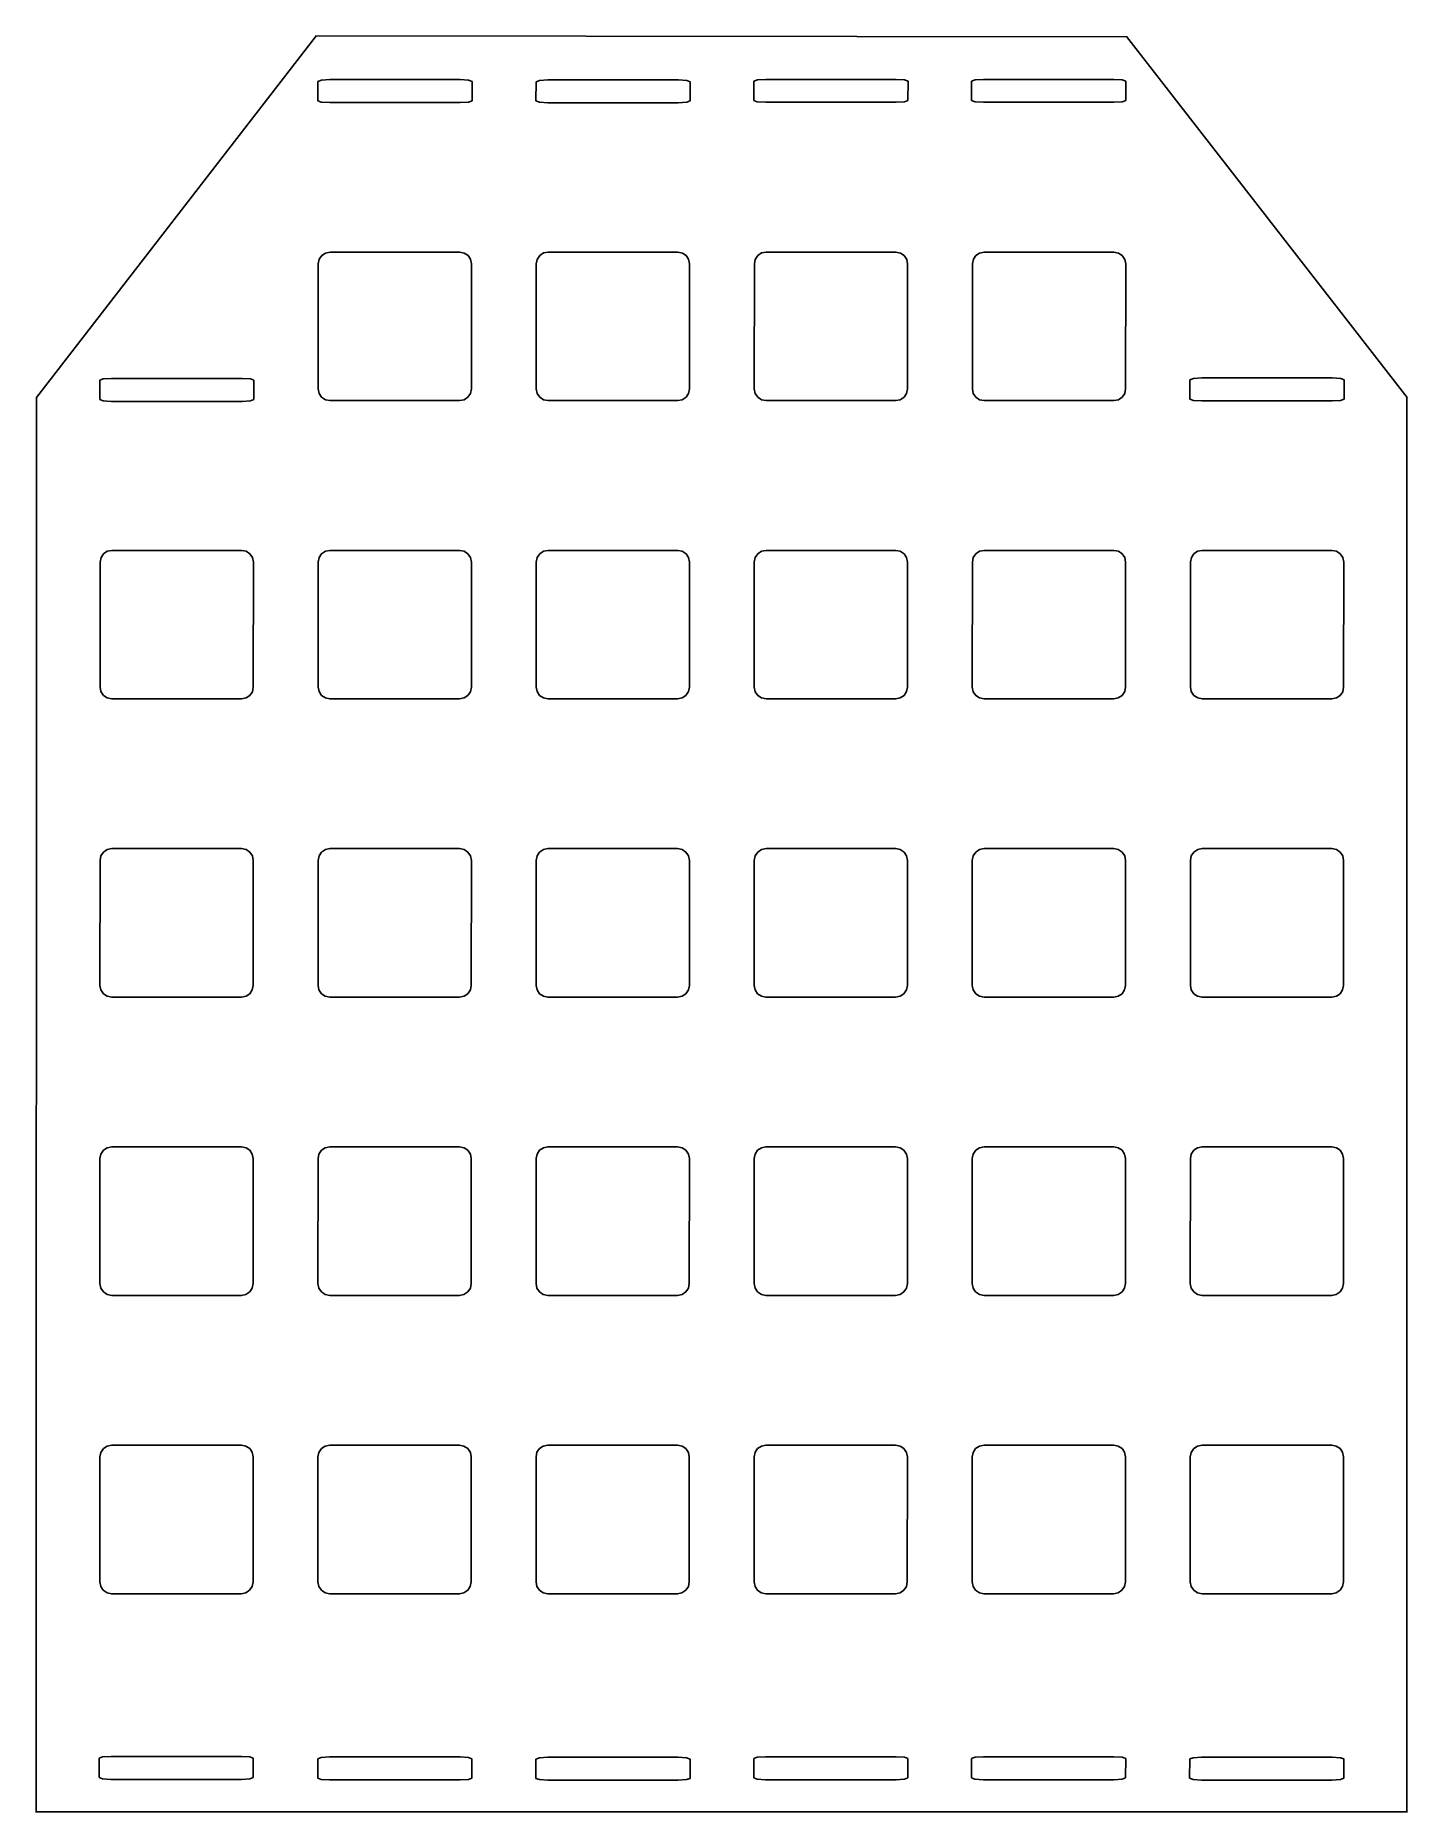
# Model space of a CAD drawing. Extents: x -9 to 224, y 3 to 305.
import ezdxf

# ---------------------------------------------------------------- set-up
doc = ezdxf.new("R2010")
doc.units = 0

msp = doc.modelspace()

# ---------------------------------------------------------------- linework, layer by layer
at = {"layer": 'Layer 1'}
for p, q in [((-8.68752, 243.131), (38.83158, 304.5398)), ((38.7337, 304.495), (176.3747, 304.317174)), ((223.897, 243.113), (176.2747, 304.3579)), ((39.0656, 293.476), (39.075654, 296.7533)), ((39.075654, 296.7533), (39.665036, 296.971919)), ((39.665036, 296.971919), (41.087944, 297.062476)), ((41.087944, 297.062476), (63.2235, 297.063)), ((63.2235, 297.063), (64.64646, 296.972447)), ((64.64646, 296.972447), (65.23587, 296.753824)), ((65.23587, 296.753824), (65.2258, 293.476)), ((76.0758, 293.436), (76.085854, 296.7133)), ((76.085854, 296.7133), (76.675236, 296.931919)), ((76.675236, 296.931919), (78.098144, 297.022476)), ((78.098144, 297.022476), (100.234, 297.023)), ((100.234, 297.023), (101.65696, 296.932447)), ((101.65696, 296.932447), (102.24637, 296.713824)), ((102.24637, 296.713824), (102.236, 293.436)), ((113.038, 293.518), (113.048054, 296.7953)), ((113.048054, 296.7953), (113.637436, 297.013919)), ((113.637436, 297.013919), (115.060344, 297.104476)), ((115.060344, 297.104476), (137.196, 297.104)), ((137.196, 297.104), (138.61896, 297.013447)), ((138.61896, 297.013447), (139.20837, 296.794824)), ((139.20837, 296.794824), (139.198, 293.518)), ((149.982, 293.518), (149.992054, 296.7953)), ((149.992054, 296.7953), (150.581436, 297.013919)), ((150.581436, 297.013919), (152.004344, 297.104476)), ((152.004344, 297.104476), (174.14, 297.104)), ((174.14, 297.104), (175.56296, 297.013447)), ((175.56296, 297.013447), (176.15237, 296.794824)), ((176.15237, 296.794824), (176.142, 293.518)), ((39.06563, 293.476176), (39.0656, 293.476)), ((39.65504, 293.257553), (39.06563, 293.476176)), ((41.078, 293.167), (39.65504, 293.257553)), ((63.21351, 293.166824), (41.078, 293.167)), ((64.636418, 293.257381), (63.21351, 293.166824)), ((65.2258, 293.476), (64.636418, 293.257381)), ((65.2258, 293.476), (65.2258, 293.476)), ((76.07583, 293.436176), (76.0758, 293.436)), ((76.66524, 293.217553), (76.07583, 293.436176)), ((78.0882, 293.127), (76.66524, 293.217553)), ((100.22371, 293.126824), (78.0882, 293.127)), ((101.646618, 293.217381), (100.22371, 293.126824)), ((102.236, 293.436), (101.646618, 293.217381)), ((102.236, 293.436), (102.236, 293.436)), ((113.62704, 293.299553), (113.03763, 293.518176)), ((113.03763, 293.518176), (113.038, 293.518)), ((115.05, 293.209), (113.62704, 293.299553)), ((137.18571, 293.208824), (115.05, 293.209)), ((138.608618, 293.299381), (137.18571, 293.208824)), ((139.198, 293.518), (138.608618, 293.299381)), ((139.198, 293.518), (139.198, 293.518)), ((149.98263, 293.518176), (149.982, 293.518)), ((150.57204, 293.299553), (149.98263, 293.518176)), ((151.995, 293.209), (150.57204, 293.299553)), ((174.12971, 293.208824), (151.995, 293.209)), ((175.552618, 293.299381), (174.12971, 293.208824)), ((176.142, 293.518), (175.552618, 293.299381)), ((176.142, 293.518), (176.142, 293.518)), ((39.1241, 244.599), (39.134154, 265.7992)), ((39.134154, 265.7992), (39.291322, 266.577685)), ((39.291322, 266.577685), (39.719934, 267.213406)), ((39.719934, 267.213406), (40.35565, 267.642024)), ((40.35565, 267.642024), (41.134134, 267.7992)), ((41.134134, 267.7992), (63.1341, 267.799)), ((63.1341, 267.799), (63.912584, 267.641824)), ((63.912584, 267.641824), (64.548301, 267.213206)), ((64.548301, 267.213206), (64.976912, 266.577485)), ((64.976912, 266.577485), (65.13408, 265.799)), ((65.13408, 265.799), (65.1241, 244.599)), ((76.1241, 244.599), (76.134154, 265.7992)), ((76.134154, 265.7992), (76.286396, 266.564569)), ((76.286396, 266.564569), (76.719944, 267.213417)), ((76.719944, 267.213417), (77.368794, 267.646962)), ((77.368794, 267.646962), (78.134164, 267.7992)), ((78.134164, 267.7992), (100.134, 267.799)), ((100.134, 267.799), (100.912484, 267.641824)), ((100.912484, 267.641824), (101.548201, 267.213206)), ((101.548201, 267.213206), (101.976812, 266.577485)), ((101.976812, 266.577485), (102.13398, 265.799)), ((102.13398, 265.799), (102.124, 244.599)), ((113.124, 244.599), (113.134054, 265.7992)), ((113.134054, 265.7992), (113.286296, 266.564569)), ((113.286296, 266.564569), (113.719844, 267.213417)), ((113.719844, 267.213417), (114.368694, 267.646962)), ((114.368694, 267.646962), (115.134064, 267.7992)), ((115.134064, 267.7992), (137.134, 267.799)), ((137.134, 267.799), (137.89937, 267.646762)), ((137.89937, 267.646762), (138.54822, 267.213217)), ((138.54822, 267.213217), (138.981768, 266.564369)), ((138.981768, 266.564369), (139.13401, 265.799)), ((139.13401, 265.799), (139.124, 244.599)), ((150.124, 244.599), (150.134054, 265.7992)), ((150.134054, 265.7992), (150.291222, 266.577685)), ((150.291222, 266.577685), (150.719834, 267.213406)), ((150.719834, 267.213406), (151.35555, 267.642024)), ((151.35555, 267.642024), (152.134034, 267.7992)), ((152.134034, 267.7992), (174.134, 267.799)), ((174.134, 267.799), (174.89937, 267.646762)), ((174.89937, 267.646762), (175.54822, 267.213217)), ((175.54822, 267.213217), (175.981768, 266.564369)), ((175.981768, 266.564369), (176.13401, 265.799)), ((176.13401, 265.799), (176.124, 244.599)), ((2.0609, 242.775), (2.070954, 246.0523)), ((2.070954, 246.0523), (2.660336, 246.270919)), ((2.660336, 246.270919), (4.083244, 246.361476)), ((4.083244, 246.361476), (26.2187, 246.362)), ((26.2187, 246.362), (27.64166, 246.271447)), ((27.64166, 246.271447), (28.23107, 246.052824)), ((28.23107, 246.052824), (28.221, 242.775)), ((39.276332, 243.833631), (39.12409, 244.599)), ((39.12409, 244.599), (39.1241, 244.599)), ((65.1241, 244.599), (64.966932, 243.820515)), ((65.1241, 244.599), (65.1241, 244.599)), ((76.276332, 243.833631), (76.12409, 244.599)), ((76.12409, 244.599), (76.1241, 244.599)), ((102.124, 244.599), (101.966832, 243.820515)), ((102.124, 244.599), (102.124, 244.599)), ((113.276232, 243.833631), (113.12399, 244.599)), ((113.12399, 244.599), (113.124, 244.599)), ((139.124, 244.599), (138.971758, 243.833631)), ((139.124, 244.599), (139.124, 244.599)), ((150.12402, 244.599), (150.124, 244.599)), ((150.281188, 243.820515), (150.12402, 244.599)), ((176.124, 244.599), (175.971758, 243.833631)), ((176.124, 244.599), (176.124, 244.599)), ((187.033, 242.859), (187.043054, 246.1363)), ((187.043054, 246.1363), (187.632436, 246.354919)), ((187.632436, 246.354919), (189.055344, 246.445476)), ((189.055344, 246.445476), (211.191, 246.445)), ((211.191, 246.445), (212.61396, 246.354447)), ((212.61396, 246.354447), (213.20337, 246.135824)), ((213.20337, 246.135824), (213.193, 242.859)), ((-8.71133, 3.07939), (-8.676934, 243.19839)), ((2.65031, 242.556553), (2.0609, 242.775176)), ((2.0609, 242.775176), (2.0609, 242.775)), ((4.07327, 242.466), (2.65031, 242.556553)), ((26.20871, 242.465824), (4.07327, 242.466)), ((27.631618, 242.556381), (26.20871, 242.465824)), ((28.221, 242.775), (27.631618, 242.556381)), ((28.221, 242.775), (28.221, 242.775)), ((39.70988, 243.184783), (39.276332, 243.833631)), ((40.35873, 242.751238), (39.70988, 243.184783)), ((41.1241, 242.599), (40.35873, 242.751238)), ((63.12412, 242.599), (41.1241, 242.599)), ((63.902604, 242.756176), (63.12412, 242.599)), ((64.538321, 243.184794), (63.902604, 242.756176)), ((64.966932, 243.820515), (64.538321, 243.184794)), ((76.70988, 243.184783), (76.276332, 243.833631)), ((77.35873, 242.751238), (76.70988, 243.184783)), ((78.1241, 242.599), (77.35873, 242.751238)), ((100.12402, 242.599), (78.1241, 242.599)), ((100.902504, 242.756176), (100.12402, 242.599)), ((101.538221, 243.184794), (100.902504, 242.756176)), ((101.966832, 243.820515), (101.538221, 243.184794)), ((113.70978, 243.184783), (113.276232, 243.833631)), ((114.35863, 242.751238), (113.70978, 243.184783)), ((115.124, 242.599), (114.35863, 242.751238)), ((137.12399, 242.599), (115.124, 242.599)), ((137.88936, 242.751238), (137.12399, 242.599)), ((138.53821, 243.184783), (137.88936, 242.751238)), ((138.971758, 243.833631), (138.53821, 243.184783)), ((150.709799, 243.184794), (150.281188, 243.820515)), ((151.345516, 242.756176), (150.709799, 243.184794)), ((152.124, 242.599), (151.345516, 242.756176)), ((174.12399, 242.599), (152.124, 242.599)), ((174.88936, 242.751238), (174.12399, 242.599)), ((175.53821, 243.184783), (174.88936, 242.751238)), ((175.971758, 243.833631), (175.53821, 243.184783)), ((187.62204, 242.640553), (187.03263, 242.859176)), ((187.03263, 242.859176), (187.033, 242.859)), ((189.045, 242.55), (187.62204, 242.640553)), ((211.18071, 242.549824), (189.045, 242.55)), ((212.603618, 242.640381), (211.18071, 242.549824)), ((213.193, 242.859), (212.603618, 242.640381)), ((213.193, 242.859), (213.193, 242.859)), ((223.852, 243.171), (223.82025, 3.199)), ((3.34571, 217.042024), (4.124194, 217.1992)), ((4.124194, 217.1992), (26.1242, 217.199)), ((26.1242, 217.199), (26.88957, 217.046762)), ((40.358794, 217.046962), (41.124164, 217.1992)), ((41.124164, 217.1992), (63.1241, 217.199)), ((63.1241, 217.199), (63.902584, 217.041824)), ((77.358794, 217.046962), (78.124164, 217.1992)), ((78.124164, 217.1992), (100.124, 217.199)), ((100.124, 217.199), (100.902484, 217.041824)), ((114.358694, 217.046962), (115.124064, 217.1992)), ((115.124064, 217.1992), (137.124, 217.199)), ((137.124, 217.199), (137.88937, 217.046762)), ((151.34555, 217.042024), (152.124034, 217.1992)), ((152.124034, 217.1992), (174.124, 217.199)), ((174.124, 217.199), (174.88937, 217.046762)), ((188.34555, 217.042024), (189.124034, 217.1992)), ((189.124034, 217.1992), (211.124, 217.199)), ((211.124, 217.199), (211.88937, 217.046762)), ((2.11416, 193.999), (2.124214, 215.1992)), ((2.124214, 215.1992), (2.281382, 215.977685)), ((2.281382, 215.977685), (2.709994, 216.613406)), ((2.709994, 216.613406), (3.34571, 217.042024)), ((26.88957, 217.046762), (27.53842, 216.613217)), ((27.53842, 216.613217), (27.971968, 215.964369)), ((27.971968, 215.964369), (28.12421, 215.199)), ((28.12421, 215.199), (28.1141, 193.999)), ((39.1141, 193.999), (39.124154, 215.1992)), ((39.124154, 215.1992), (39.276396, 215.964569)), ((39.276396, 215.964569), (39.709944, 216.613417)), ((39.709944, 216.613417), (40.358794, 217.046962)), ((63.902584, 217.041824), (64.538301, 216.613206)), ((64.538301, 216.613206), (64.966912, 215.977485)), ((64.966912, 215.977485), (65.12408, 215.199)), ((65.12408, 215.199), (65.1141, 193.999)), ((76.1141, 193.999), (76.124154, 215.1992)), ((76.124154, 215.1992), (76.276396, 215.964569)), ((76.276396, 215.964569), (76.709944, 216.613417)), ((76.709944, 216.613417), (77.358794, 217.046962)), ((100.902484, 217.041824), (101.538201, 216.613206)), ((101.538201, 216.613206), (101.966812, 215.977485)), ((101.966812, 215.977485), (102.12398, 215.199)), ((102.12398, 215.199), (102.114, 193.999)), ((113.114, 193.999), (113.124054, 215.1992)), ((113.124054, 215.1992), (113.276296, 215.964569)), ((113.276296, 215.964569), (113.709844, 216.613417)), ((113.709844, 216.613417), (114.358694, 217.046962)), ((137.88937, 217.046762), (138.53822, 216.613217)), ((138.53822, 216.613217), (138.971768, 215.964369)), ((138.971768, 215.964369), (139.12401, 215.199)), ((139.12401, 215.199), (139.114, 193.999)), ((150.114, 193.999), (150.124054, 215.1992)), ((150.124054, 215.1992), (150.281222, 215.977685)), ((150.281222, 215.977685), (150.709834, 216.613406)), ((150.709834, 216.613406), (151.34555, 217.042024)), ((174.88937, 217.046762), (175.53822, 216.613217)), ((175.53822, 216.613217), (175.971768, 215.964369)), ((175.971768, 215.964369), (176.12401, 215.199)), ((176.12401, 215.199), (176.114, 193.999)), ((187.114, 193.999), (187.124054, 215.1992)), ((187.124054, 215.1992), (187.281222, 215.977685)), ((187.281222, 215.977685), (187.709834, 216.613406)), ((187.709834, 216.613406), (188.34555, 217.042024)), ((211.88937, 217.046762), (212.53822, 216.613217)), ((212.53822, 216.613217), (212.971768, 215.964369)), ((212.971768, 215.964369), (213.12401, 215.199)), ((213.12401, 215.199), (213.114, 193.999)), ((2.266402, 193.233631), (2.11416, 193.999)), ((2.11416, 193.999), (2.11416, 193.999)), ((2.69995, 192.584783), (2.266402, 193.233631)), ((27.956932, 193.220515), (27.528321, 192.584794)), ((28.1141, 193.999), (27.956932, 193.220515)), ((28.1141, 193.999), (28.1141, 193.999)), ((39.266332, 193.233631), (39.11409, 193.999)), ((39.11409, 193.999), (39.1141, 193.999)), ((39.69988, 192.584783), (39.266332, 193.233631)), ((64.956932, 193.220515), (64.528321, 192.584794)), ((65.1141, 193.999), (64.956932, 193.220515)), ((65.1141, 193.999), (65.1141, 193.999)), ((76.266332, 193.233631), (76.11409, 193.999)), ((76.11409, 193.999), (76.1141, 193.999)), ((76.69988, 192.584783), (76.266332, 193.233631)), ((101.961758, 193.233631), (101.52821, 192.584783)), ((102.114, 193.999), (101.961758, 193.233631)), ((102.114, 193.999), (102.114, 193.999)), ((113.11402, 193.999), (113.114, 193.999)), ((113.271188, 193.220515), (113.11402, 193.999)), ((113.699799, 192.584794), (113.271188, 193.220515)), ((138.961758, 193.233631), (138.52821, 192.584783)), ((139.114, 193.999), (138.961758, 193.233631)), ((139.114, 193.999), (139.114, 193.999)), ((150.11402, 193.999), (150.114, 193.999)), ((150.271188, 193.220515), (150.11402, 193.999)), ((150.699799, 192.584794), (150.271188, 193.220515)), ((175.961758, 193.233631), (175.52821, 192.584783)), ((176.114, 193.999), (175.961758, 193.233631)), ((176.114, 193.999), (176.114, 193.999)), ((187.266232, 193.233631), (187.11399, 193.999)), ((187.11399, 193.999), (187.114, 193.999)), ((187.69978, 192.584783), (187.266232, 193.233631)), ((212.956832, 193.220515), (212.528221, 192.584794)), ((213.114, 193.999), (212.956832, 193.220515)), ((213.114, 193.999), (213.114, 193.999)), ((3.3488, 192.151238), (2.69995, 192.584783)), ((4.11417, 191.999), (3.3488, 192.151238)), ((26.11412, 191.999), (4.11417, 191.999)), ((26.892604, 192.156176), (26.11412, 191.999)), ((27.528321, 192.584794), (26.892604, 192.156176)), ((40.34873, 192.151238), (39.69988, 192.584783)), ((41.1141, 191.999), (40.34873, 192.151238)), ((63.11412, 191.999), (41.1141, 191.999)), ((63.892604, 192.156176), (63.11412, 191.999)), ((64.528321, 192.584794), (63.892604, 192.156176)), ((77.34873, 192.151238), (76.69988, 192.584783)), ((78.1141, 191.999), (77.34873, 192.151238)), ((100.11399, 191.999), (78.1141, 191.999)), ((100.87936, 192.151238), (100.11399, 191.999)), ((101.52821, 192.584783), (100.87936, 192.151238)), ((114.335516, 192.156176), (113.699799, 192.584794)), ((115.114, 191.999), (114.335516, 192.156176)), ((137.11399, 191.999), (115.114, 191.999)), ((137.87936, 192.151238), (137.11399, 191.999)), ((138.52821, 192.584783), (137.87936, 192.151238)), ((151.335516, 192.156176), (150.699799, 192.584794)), ((152.114, 191.999), (151.335516, 192.156176)), ((174.11399, 191.999), (152.114, 191.999)), ((174.87936, 192.151238), (174.11399, 191.999)), ((175.52821, 192.584783), (174.87936, 192.151238)), ((188.34863, 192.151238), (187.69978, 192.584783)), ((189.114, 191.999), (188.34863, 192.151238)), ((211.11402, 191.999), (189.114, 191.999)), ((211.892504, 192.156176), (211.11402, 191.999)), ((212.528221, 192.584794), (211.892504, 192.156176)), ((2.266456, 165.364569), (2.700004, 166.013417)), ((2.700004, 166.013417), (3.348854, 166.446962)), ((3.348854, 166.446962), (4.114224, 166.5992)), ((4.114224, 166.5992), (26.1142, 166.599)), ((26.1142, 166.599), (26.892684, 166.441824)), ((26.892684, 166.441824), (27.528401, 166.013206)), ((27.528401, 166.013206), (27.957012, 165.377485)), ((39.266396, 165.364569), (39.699944, 166.013417)), ((39.699944, 166.013417), (40.348794, 166.446962)), ((40.348794, 166.446962), (41.114164, 166.5992)), ((41.114164, 166.5992), (63.1141, 166.599)), ((63.1141, 166.599), (63.892584, 166.441824)), ((63.892584, 166.441824), (64.528301, 166.013206)), ((64.528301, 166.013206), (64.956912, 165.377485)), ((76.266396, 165.364569), (76.699944, 166.013417)), ((76.699944, 166.013417), (77.348794, 166.446962)), ((77.348794, 166.446962), (78.114164, 166.5992)), ((78.114164, 166.5992), (100.114, 166.599)), ((100.114, 166.599), (100.87937, 166.446762)), ((100.87937, 166.446762), (101.52822, 166.013217)), ((101.52822, 166.013217), (101.961768, 165.364369)), ((113.271222, 165.377685), (113.699834, 166.013406)), ((113.699834, 166.013406), (114.33555, 166.442024)), ((114.33555, 166.442024), (115.114034, 166.5992)), ((115.114034, 166.5992), (137.114, 166.599)), ((137.114, 166.599), (137.87937, 166.446762)), ((137.87937, 166.446762), (138.52822, 166.013217)), ((138.52822, 166.013217), (138.961768, 165.364369)), ((150.271222, 165.377685), (150.699834, 166.013406)), ((150.699834, 166.013406), (151.33555, 166.442024)), ((151.33555, 166.442024), (152.114034, 166.5992)), ((152.114034, 166.5992), (174.114, 166.599)), ((174.114, 166.599), (174.87937, 166.446762)), ((174.87937, 166.446762), (175.52822, 166.013217)), ((175.52822, 166.013217), (175.961768, 165.364369)), ((187.266296, 165.364569), (187.699844, 166.013417)), ((187.699844, 166.013417), (188.348694, 166.446962)), ((188.348694, 166.446962), (189.114064, 166.5992)), ((189.114064, 166.5992), (211.114, 166.599)), ((211.114, 166.599), (211.892484, 166.441824)), ((211.892484, 166.441824), (212.528201, 166.013206)), ((212.528201, 166.013206), (212.956812, 165.377485)), ((2.10416, 143.399), (2.114214, 164.5992)), ((2.114214, 164.5992), (2.266456, 165.364569)), ((27.957012, 165.377485), (28.11418, 164.599)), ((28.11418, 164.599), (28.1041, 143.399)), ((39.1041, 143.399), (39.114154, 164.5992)), ((39.114154, 164.5992), (39.266396, 165.364569)), ((64.956912, 165.377485), (65.11408, 164.599)), ((65.11408, 164.599), (65.1041, 143.399)), ((76.1041, 143.399), (76.114154, 164.5992)), ((76.114154, 164.5992), (76.266396, 165.364569)), ((101.961768, 165.364369), (102.11401, 164.599)), ((102.11401, 164.599), (102.104, 143.399)), ((113.104, 143.399), (113.114054, 164.5992)), ((113.114054, 164.5992), (113.271222, 165.377685)), ((138.961768, 165.364369), (139.11401, 164.599)), ((139.11401, 164.599), (139.104, 143.399)), ((150.104, 143.399), (150.114054, 164.5992)), ((150.114054, 164.5992), (150.271222, 165.377685)), ((175.961768, 165.364369), (176.11401, 164.599)), ((176.11401, 164.599), (176.104, 143.399)), ((187.104, 143.399), (187.114054, 164.5992)), ((187.114054, 164.5992), (187.266296, 165.364569)), ((212.956812, 165.377485), (213.11398, 164.599)), ((213.11398, 164.599), (213.104, 143.399)), ((2.256402, 142.633631), (2.10416, 143.399)), ((2.10416, 143.399), (2.10416, 143.399)), ((2.68995, 141.984783), (2.256402, 142.633631)), ((3.3388, 141.551238), (2.68995, 141.984783)), ((27.518321, 141.984794), (26.882604, 141.556176)), ((27.946932, 142.620515), (27.518321, 141.984794)), ((28.1041, 143.399), (27.946932, 142.620515)), ((28.1041, 143.399), (28.1041, 143.399)), ((39.256332, 142.633631), (39.10409, 143.399)), ((39.10409, 143.399), (39.1041, 143.399)), ((39.68988, 141.984783), (39.256332, 142.633631)), ((40.33873, 141.551238), (39.68988, 141.984783)), ((64.518321, 141.984794), (63.882604, 141.556176)), ((64.946932, 142.620515), (64.518321, 141.984794)), ((65.1041, 143.399), (64.946932, 142.620515)), ((65.1041, 143.399), (65.1041, 143.399)), ((76.256332, 142.633631), (76.10409, 143.399)), ((76.10409, 143.399), (76.1041, 143.399)), ((76.68988, 141.984783), (76.256332, 142.633631)), ((77.33873, 141.551238), (76.68988, 141.984783)), ((101.51821, 141.984783), (100.86936, 141.551238)), ((101.951758, 142.633631), (101.51821, 141.984783)), ((102.104, 143.399), (101.951758, 142.633631)), ((102.104, 143.399), (102.104, 143.399)), ((113.10402, 143.399), (113.104, 143.399)), ((113.261188, 142.620515), (113.10402, 143.399)), ((113.689799, 141.984794), (113.261188, 142.620515)), ((114.325516, 141.556176), (113.689799, 141.984794)), ((138.51821, 141.984783), (137.86936, 141.551238)), ((138.951758, 142.633631), (138.51821, 141.984783)), ((139.104, 143.399), (138.951758, 142.633631)), ((139.104, 143.399), (139.104, 143.399)), ((150.10402, 143.399), (150.104, 143.399)), ((150.261188, 142.620515), (150.10402, 143.399)), ((150.689799, 141.984794), (150.261188, 142.620515)), ((151.325516, 141.556176), (150.689799, 141.984794)), ((175.51821, 141.984783), (174.86936, 141.551238)), ((175.951758, 142.633631), (175.51821, 141.984783)), ((176.104, 143.399), (175.951758, 142.633631)), ((176.104, 143.399), (176.104, 143.399)), ((187.256232, 142.633631), (187.10399, 143.399)), ((187.10399, 143.399), (187.104, 143.399)), ((187.68978, 141.984783), (187.256232, 142.633631)), ((188.33863, 141.551238), (187.68978, 141.984783)), ((212.518221, 141.984794), (211.882504, 141.556176)), ((212.946832, 142.620515), (212.518221, 141.984794)), ((213.104, 143.399), (212.946832, 142.620515)), ((213.104, 143.399), (213.104, 143.399)), ((4.10417, 141.399), (3.3388, 141.551238)), ((26.10412, 141.399), (4.10417, 141.399)), ((26.882604, 141.556176), (26.10412, 141.399)), ((41.1041, 141.399), (40.33873, 141.551238)), ((63.10412, 141.399), (41.1041, 141.399)), ((63.882604, 141.556176), (63.10412, 141.399)), ((78.1041, 141.399), (77.33873, 141.551238)), ((100.10399, 141.399), (78.1041, 141.399)), ((100.86936, 141.551238), (100.10399, 141.399)), ((115.104, 141.399), (114.325516, 141.556176)), ((137.10399, 141.399), (115.104, 141.399)), ((137.86936, 141.551238), (137.10399, 141.399)), ((152.104, 141.399), (151.325516, 141.556176)), ((174.10399, 141.399), (152.104, 141.399)), ((174.86936, 141.551238), (174.10399, 141.399)), ((189.104, 141.399), (188.33863, 141.551238)), ((211.10402, 141.399), (189.104, 141.399)), ((211.882504, 141.556176), (211.10402, 141.399)), ((2.104214, 113.9987), (2.256456, 114.764069)), ((2.256456, 114.764069), (2.690004, 115.412917)), ((2.690004, 115.412917), (3.338854, 115.846462)), ((3.338854, 115.846462), (4.104224, 115.9987)), ((4.104224, 115.9987), (26.1042, 115.999)), ((26.1042, 115.999), (26.882684, 115.841824)), ((26.882684, 115.841824), (27.518401, 115.413206)), ((27.518401, 115.413206), (27.947012, 114.777485)), ((27.947012, 114.777485), (28.10418, 113.999)), ((39.104154, 113.9987), (39.256396, 114.764069)), ((39.256396, 114.764069), (39.689944, 115.412917)), ((39.689944, 115.412917), (40.338794, 115.846462)), ((40.338794, 115.846462), (41.104164, 115.9987)), ((41.104164, 115.9987), (63.1041, 115.999)), ((63.1041, 115.999), (63.882584, 115.841824)), ((63.882584, 115.841824), (64.518301, 115.413206)), ((64.518301, 115.413206), (64.946912, 114.777485)), ((64.946912, 114.777485), (65.10408, 113.999)), ((76.104154, 113.9987), (76.256396, 114.764069)), ((76.256396, 114.764069), (76.689944, 115.412917)), ((76.689944, 115.412917), (77.338794, 115.846462)), ((77.338794, 115.846462), (78.104164, 115.9987)), ((78.104164, 115.9987), (100.104, 115.999)), ((100.104, 115.999), (100.86937, 115.846762)), ((100.86937, 115.846762), (101.51822, 115.413217)), ((101.51822, 115.413217), (101.951768, 114.764369)), ((101.951768, 114.764369), (102.10401, 113.999)), ((113.104054, 113.9987), (113.261222, 114.777185)), ((113.261222, 114.777185), (113.689834, 115.412906)), ((113.689834, 115.412906), (114.32555, 115.841524)), ((114.32555, 115.841524), (115.104034, 115.9987)), ((115.104034, 115.9987), (137.104, 115.999)), ((137.104, 115.999), (137.86937, 115.846762)), ((137.86937, 115.846762), (138.51822, 115.413217)), ((138.51822, 115.413217), (138.951768, 114.764369)), ((138.951768, 114.764369), (139.10401, 113.999)), ((150.104054, 113.9987), (150.261222, 114.777185)), ((150.261222, 114.777185), (150.689834, 115.412906)), ((150.689834, 115.412906), (151.32555, 115.841524)), ((151.32555, 115.841524), (152.104034, 115.9987)), ((152.104034, 115.9987), (174.104, 115.999)), ((174.104, 115.999), (174.86937, 115.846762)), ((174.86937, 115.846762), (175.51822, 115.413217)), ((175.51822, 115.413217), (175.951768, 114.764369)), ((175.951768, 114.764369), (176.10401, 113.999)), ((187.104054, 113.9987), (187.256296, 114.764069)), ((187.256296, 114.764069), (187.689844, 115.412917)), ((187.689844, 115.412917), (188.338694, 115.846462)), ((188.338694, 115.846462), (189.104064, 115.9987)), ((189.104064, 115.9987), (211.104, 115.999)), ((211.104, 115.999), (211.882484, 115.841824)), ((211.882484, 115.841824), (212.518201, 115.413206)), ((212.518201, 115.413206), (212.946812, 114.777485)), ((212.946812, 114.777485), (213.10398, 113.999)), ((2.09416, 92.7985), (2.104214, 113.9987)), ((28.10418, 113.999), (28.0941, 92.7985)), ((39.0941, 92.7985), (39.104154, 113.9987)), ((65.10408, 113.999), (65.0941, 92.7985)), ((76.0941, 92.7985), (76.104154, 113.9987)), ((102.10401, 113.999), (102.094, 92.7985)), ((113.094, 92.7985), (113.104054, 113.9987)), ((139.10401, 113.999), (139.094, 92.7985)), ((150.094, 92.7985), (150.104054, 113.9987)), ((176.10401, 113.999), (176.094, 92.7985)), ((187.094, 92.7985), (187.104054, 113.9987)), ((213.10398, 113.999), (213.094, 92.7985)), ((2.246402, 92.033131), (2.09416, 92.7985)), ((2.09416, 92.7985), (2.09416, 92.7985)), ((2.67995, 91.384283), (2.246402, 92.033131)), ((3.3288, 90.950738), (2.67995, 91.384283)), ((4.09417, 90.7985), (3.3288, 90.950738)), ((26.09412, 90.7985), (4.09417, 90.7985)), ((26.872604, 90.955676), (26.09412, 90.7985)), ((27.508321, 91.384294), (26.872604, 90.955676)), ((27.936932, 92.020015), (27.508321, 91.384294)), ((28.0941, 92.7985), (27.936932, 92.020015)), ((28.0941, 92.7985), (28.0941, 92.7985)), ((39.246332, 92.033131), (39.09409, 92.7985)), ((39.09409, 92.7985), (39.0941, 92.7985)), ((39.67988, 91.384283), (39.246332, 92.033131)), ((40.32873, 90.950738), (39.67988, 91.384283)), ((41.0941, 90.7985), (40.32873, 90.950738)), ((63.09409, 90.7985), (41.0941, 90.7985)), ((63.85946, 90.950738), (63.09409, 90.7985)), ((64.50831, 91.384283), (63.85946, 90.950738)), ((64.941858, 92.033131), (64.50831, 91.384283)), ((65.0941, 92.7985), (64.941858, 92.033131)), ((65.0941, 92.7985), (65.0941, 92.7985)), ((76.09412, 92.7985), (76.0941, 92.7985)), ((76.251288, 92.020015), (76.09412, 92.7985)), ((76.679899, 91.384294), (76.251288, 92.020015)), ((77.315616, 90.955676), (76.679899, 91.384294)), ((78.0941, 90.7985), (77.315616, 90.955676)), ((100.09399, 90.7985), (78.0941, 90.7985)), ((100.85936, 90.950738), (100.09399, 90.7985)), ((101.50821, 91.384283), (100.85936, 90.950738)), ((101.941758, 92.033131), (101.50821, 91.384283)), ((102.094, 92.7985), (101.941758, 92.033131)), ((102.094, 92.7985), (102.094, 92.7985)), ((113.09402, 92.7985), (113.094, 92.7985)), ((113.251188, 92.020015), (113.09402, 92.7985)), ((113.679799, 91.384294), (113.251188, 92.020015)), ((114.315516, 90.955676), (113.679799, 91.384294)), ((115.094, 90.7985), (114.315516, 90.955676)), ((137.09399, 90.7985), (115.094, 90.7985)), ((137.85936, 90.950738), (137.09399, 90.7985)), ((138.50821, 91.384283), (137.85936, 90.950738)), ((138.941758, 92.033131), (138.50821, 91.384283)), ((139.094, 92.7985), (138.941758, 92.033131)), ((139.094, 92.7985), (139.094, 92.7985)), ((150.246232, 92.033131), (150.09399, 92.7985)), ((150.09399, 92.7985), (150.094, 92.7985)), ((150.67978, 91.384283), (150.246232, 92.033131)), ((151.32863, 90.950738), (150.67978, 91.384283)), ((152.094, 90.7985), (151.32863, 90.950738)), ((174.09402, 90.7985), (152.094, 90.7985)), ((174.872504, 90.955676), (174.09402, 90.7985)), ((175.508221, 91.384294), (174.872504, 90.955676)), ((175.936832, 92.020015), (175.508221, 91.384294)), ((176.094, 92.7985), (175.936832, 92.020015)), ((176.094, 92.7985), (176.094, 92.7985)), ((187.246232, 92.033131), (187.09399, 92.7985)), ((187.09399, 92.7985), (187.094, 92.7985)), ((187.67978, 91.384283), (187.246232, 92.033131)), ((188.32863, 90.950738), (187.67978, 91.384283)), ((189.094, 90.7985), (188.32863, 90.950738)), ((211.09402, 90.7985), (189.094, 90.7985)), ((211.872504, 90.955676), (211.09402, 90.7985)), ((212.508221, 91.384294), (211.872504, 90.955676)), ((212.936832, 92.020015), (212.508221, 91.384294)), ((213.094, 92.7985), (212.936832, 92.020015)), ((213.094, 92.7985), (213.094, 92.7985)), ((2.08416, 42.1983), (2.094214, 63.3985)), ((2.094214, 63.3985), (2.246456, 64.163869)), ((2.246456, 64.163869), (2.680004, 64.812717)), ((2.680004, 64.812717), (3.328854, 65.246262)), ((3.328854, 65.246262), (4.094224, 65.3985)), ((4.094224, 65.3985), (26.0942, 65.3985)), ((26.0942, 65.3985), (26.872684, 65.241324)), ((26.872684, 65.241324), (27.508401, 64.812706)), ((27.508401, 64.812706), (27.937012, 64.176985)), ((27.937012, 64.176985), (28.09418, 63.3985)), ((28.09418, 63.3985), (28.0841, 42.1983)), ((39.0841, 42.1983), (39.094154, 63.3985)), ((39.094154, 63.3985), (39.246396, 64.163869)), ((39.246396, 64.163869), (39.679944, 64.812717)), ((39.679944, 64.812717), (40.328794, 65.246262)), ((40.328794, 65.246262), (41.094164, 65.3985)), ((41.094164, 65.3985), (63.0942, 65.3985)), ((63.0942, 65.3985), (63.85957, 65.246262)), ((63.85957, 65.246262), (64.50842, 64.812717)), ((64.50842, 64.812717), (64.941968, 64.163869)), ((64.941968, 64.163869), (65.09421, 63.3985)), ((65.09421, 63.3985), (65.0841, 42.1983)), ((76.0841, 42.1983), (76.094154, 63.3985)), ((76.094154, 63.3985), (76.251322, 64.176985)), ((76.251322, 64.176985), (76.679934, 64.812706)), ((76.679934, 64.812706), (77.31565, 65.241324)), ((77.31565, 65.241324), (78.094134, 65.3985)), ((78.094134, 65.3985), (100.094, 65.3985)), ((100.094, 65.3985), (100.85937, 65.246262)), ((100.85937, 65.246262), (101.50822, 64.812717)), ((101.50822, 64.812717), (101.941768, 64.163869)), ((101.941768, 64.163869), (102.09401, 63.3985)), ((102.09401, 63.3985), (102.084, 42.1983)), ((113.084, 42.1983), (113.094054, 63.3985)), ((113.094054, 63.3985), (113.251222, 64.176985)), ((113.251222, 64.176985), (113.679834, 64.812706)), ((113.679834, 64.812706), (114.31555, 65.241324)), ((114.31555, 65.241324), (115.094034, 65.3985)), ((115.094034, 65.3985), (137.094, 65.3985)), ((137.094, 65.3985), (137.85937, 65.246262)), ((137.85937, 65.246262), (138.50822, 64.812717)), ((138.50822, 64.812717), (138.941768, 64.163869)), ((138.941768, 64.163869), (139.09401, 63.3985)), ((139.09401, 63.3985), (139.084, 42.1983)), ((150.084, 42.1983), (150.094054, 63.3985)), ((150.094054, 63.3985), (150.246296, 64.163869)), ((150.246296, 64.163869), (150.679844, 64.812717)), ((150.679844, 64.812717), (151.328694, 65.246262)), ((151.328694, 65.246262), (152.094064, 65.3985)), ((152.094064, 65.3985), (174.094, 65.3985)), ((174.094, 65.3985), (174.872484, 65.241324)), ((174.872484, 65.241324), (175.508201, 64.812706)), ((175.508201, 64.812706), (175.936812, 64.176985)), ((175.936812, 64.176985), (176.09398, 63.3985)), ((176.09398, 63.3985), (176.084, 42.1983)), ((187.084, 42.1983), (187.094054, 63.3985)), ((187.094054, 63.3985), (187.246296, 64.163869)), ((187.246296, 64.163869), (187.679844, 64.812717)), ((187.679844, 64.812717), (188.328694, 65.246262)), ((188.328694, 65.246262), (189.094064, 65.3985)), ((189.094064, 65.3985), (211.094, 65.3985)), ((211.094, 65.3985), (211.872484, 65.241324)), ((211.872484, 65.241324), (212.508201, 64.812706)), ((212.508201, 64.812706), (212.936812, 64.176985)), ((212.936812, 64.176985), (213.09398, 63.3985)), ((213.09398, 63.3985), (213.084, 42.1983)), ((2.236402, 41.432931), (2.08416, 42.1983)), ((2.08416, 42.1983), (2.08416, 42.1983)), ((2.66995, 40.784083), (2.236402, 41.432931)), ((3.3188, 40.350538), (2.66995, 40.784083)), ((4.08417, 40.1983), (3.3188, 40.350538)), ((26.08412, 40.1983), (4.08417, 40.1983)), ((26.862604, 40.355476), (26.08412, 40.1983)), ((27.498321, 40.784094), (26.862604, 40.355476)), ((27.926932, 41.419815), (27.498321, 40.784094)), ((28.0841, 42.1983), (27.926932, 41.419815)), ((28.0841, 42.1983), (28.0841, 42.1983)), ((39.08412, 42.1983), (39.0841, 42.1983)), ((39.241288, 41.419815), (39.08412, 42.1983)), ((39.669899, 40.784094), (39.241288, 41.419815)), ((40.305616, 40.355476), (39.669899, 40.784094)), ((41.0841, 40.1983), (40.305616, 40.355476)), ((63.08409, 40.1983), (41.0841, 40.1983)), ((63.84946, 40.350538), (63.08409, 40.1983)), ((64.49831, 40.784083), (63.84946, 40.350538)), ((64.931858, 41.432931), (64.49831, 40.784083)), ((65.0841, 42.1983), (64.931858, 41.432931)), ((65.0841, 42.1983), (65.0841, 42.1983)), ((76.08412, 42.1983), (76.0841, 42.1983)), ((76.241288, 41.419815), (76.08412, 42.1983)), ((76.669899, 40.784094), (76.241288, 41.419815)), ((77.305616, 40.355476), (76.669899, 40.784094)), ((78.0841, 40.1983), (77.305616, 40.355476)), ((100.08399, 40.1983), (78.0841, 40.1983)), ((100.84936, 40.350538), (100.08399, 40.1983)), ((101.49821, 40.784083), (100.84936, 40.350538)), ((101.931758, 41.432931), (101.49821, 40.784083)), ((102.084, 42.1983), (101.931758, 41.432931)), ((102.084, 42.1983), (102.084, 42.1983)), ((113.08402, 42.1983), (113.084, 42.1983)), ((113.241188, 41.419815), (113.08402, 42.1983)), ((113.669799, 40.784094), (113.241188, 41.419815)), ((114.305516, 40.355476), (113.669799, 40.784094)), ((115.084, 40.1983), (114.305516, 40.355476)), ((137.08402, 40.1983), (115.084, 40.1983)), ((137.862504, 40.355476), (137.08402, 40.1983)), ((138.498221, 40.784094), (137.862504, 40.355476)), ((138.926832, 41.419815), (138.498221, 40.784094)), ((139.084, 42.1983), (138.926832, 41.419815)), ((139.084, 42.1983), (139.084, 42.1983)), ((150.236232, 41.432931), (150.08399, 42.1983)), ((150.08399, 42.1983), (150.084, 42.1983)), ((150.66978, 40.784083), (150.236232, 41.432931)), ((151.31863, 40.350538), (150.66978, 40.784083)), ((152.084, 40.1983), (151.31863, 40.350538)), ((174.08402, 40.1983), (152.084, 40.1983)), ((174.862504, 40.355476), (174.08402, 40.1983)), ((175.498221, 40.784094), (174.862504, 40.355476)), ((175.926832, 41.419815), (175.498221, 40.784094)), ((176.084, 42.1983), (175.926832, 41.419815)), ((176.084, 42.1983), (176.084, 42.1983)), ((187.236232, 41.432931), (187.08399, 42.1983)), ((187.08399, 42.1983), (187.084, 42.1983)), ((187.66978, 40.784083), (187.236232, 41.432931)), ((188.31863, 40.350538), (187.66978, 40.784083)), ((189.084, 40.1983), (188.31863, 40.350538)), ((211.08402, 40.1983), (189.084, 40.1983)), ((211.862504, 40.355476), (211.08402, 40.1983)), ((212.498221, 40.784094), (211.862504, 40.355476)), ((212.926832, 41.419815), (212.498221, 40.784094)), ((213.084, 42.1983), (212.926832, 41.419815)), ((213.084, 42.1983), (213.084, 42.1983)), ((1.95192, 9.00716), (1.961974, 12.28446)), ((1.961974, 12.28446), (2.551356, 12.503079)), ((2.551356, 12.503079), (3.974264, 12.593636)), ((3.974264, 12.593636), (26.1098, 12.5936)), ((26.1098, 12.5936), (27.53276, 12.503047)), ((27.53276, 12.503047), (28.12217, 12.284424)), ((28.12217, 12.284424), (28.1121, 9.00716)), ((39.0522, 8.9075), (39.062254, 12.1848)), ((39.062254, 12.1848), (39.651636, 12.403419)), ((39.651636, 12.403419), (41.074544, 12.493976)), ((41.074544, 12.493976), (63.21, 12.494)), ((63.21, 12.494), (64.63296, 12.403447)), ((64.63296, 12.403447), (65.22237, 12.184824)), ((65.22237, 12.184824), (65.2123, 8.9075)), ((76.0624, 8.8677), (76.072454, 12.145)), ((76.072454, 12.145), (76.661836, 12.363619)), ((76.661836, 12.363619), (78.084744, 12.454176)), ((78.084744, 12.454176), (100.22, 12.4542)), ((100.22, 12.4542), (101.64296, 12.363647)), ((101.64296, 12.363647), (102.23237, 12.145024)), ((102.23237, 12.145024), (102.223, 8.8677)), ((113.025, 8.94904), (113.035054, 12.22634)), ((113.035054, 12.22634), (113.624436, 12.444959)), ((113.624436, 12.444959), (115.047344, 12.535516)), ((115.047344, 12.535516), (137.182, 12.5355)), ((137.182, 12.5355), (138.60496, 12.444947)), ((138.60496, 12.444947), (139.19437, 12.226324)), ((139.19437, 12.226324), (139.185, 8.94904)), ((149.969, 8.94904), (149.979054, 12.22634)), ((149.979054, 12.22634), (150.568436, 12.444959)), ((150.568436, 12.444959), (151.991344, 12.535516)), ((151.991344, 12.535516), (174.127, 12.5355)), ((174.127, 12.5355), (175.54996, 12.444947)), ((175.54996, 12.444947), (176.13937, 12.226324)), ((176.13937, 12.226324), (176.129, 8.94904)), ((186.982, 8.87461), (186.992054, 12.15191)), ((186.992054, 12.15191), (187.581436, 12.370529)), ((187.581436, 12.370529), (189.004344, 12.461086)), ((189.004344, 12.461086), (211.14, 12.4611)), ((211.14, 12.4611), (212.56296, 12.370547)), ((212.56296, 12.370547), (213.15237, 12.151924)), ((213.15237, 12.151924), (213.142, 8.87461)), ((1.95192, 9.007156), (1.95192, 9.00716)), ((2.54133, 8.788533), (1.95192, 9.007156)), ((3.96429, 8.69798), (2.54133, 8.788533)), ((26.09981, 8.697984), (3.96429, 8.69798)), ((27.522718, 8.788541), (26.09981, 8.697984)), ((28.1121, 9.00716), (27.522718, 8.788541)), ((28.1121, 9.00716), (28.1121, 9.00716)), ((39.05213, 8.907496), (39.0522, 8.9075)), ((39.64154, 8.688873), (39.05213, 8.907496)), ((41.0645, 8.59832), (39.64154, 8.688873)), ((63.20001, 8.598324), (41.0645, 8.59832)), ((64.622918, 8.688881), (63.20001, 8.598324)), ((65.2123, 8.9075), (64.622918, 8.688881)), ((65.2123, 8.9075), (65.2123, 8.9075)), ((76.06233, 8.867696), (76.0624, 8.8677)), ((76.65174, 8.649073), (76.06233, 8.867696)), ((78.0747, 8.55852), (76.65174, 8.649073)), ((100.21071, 8.558524), (78.0747, 8.55852)), ((101.633618, 8.649081), (100.21071, 8.558524)), ((102.223, 8.8677), (101.633618, 8.649081)), ((102.223, 8.8677), (102.223, 8.8677)), ((113.02463, 8.949036), (113.025, 8.94904)), ((113.61404, 8.730413), (113.02463, 8.949036)), ((115.037, 8.63986), (113.61404, 8.730413)), ((137.17271, 8.639864), (115.037, 8.63986)), ((138.595618, 8.730421), (137.17271, 8.639864)), ((139.185, 8.94904), (138.595618, 8.730421)), ((139.185, 8.94904), (139.185, 8.94904)), ((149.96863, 8.949036), (149.969, 8.94904)), ((150.55804, 8.730413), (149.96863, 8.949036)), ((151.981, 8.63986), (150.55804, 8.730413)), ((174.11671, 8.639864), (151.981, 8.63986)), ((175.539618, 8.730421), (174.11671, 8.639864)), ((176.129, 8.94904), (175.539618, 8.730421)), ((176.129, 8.94904), (176.129, 8.94904)), ((187.57104, 8.655993), (186.98163, 8.874616)), ((186.98163, 8.874616), (186.982, 8.87461)), ((188.994, 8.56544), (187.57104, 8.655993)), ((211.12971, 8.565434), (188.994, 8.56544)), ((212.552618, 8.655991), (211.12971, 8.565434)), ((213.142, 8.87461), (212.552618, 8.655991)), ((213.142, 8.87461), (213.142, 8.87461)), ((223.942, 3.21168), (-8.83, 3.206388))]:
    msp.add_line(p, q, dxfattribs=at)

doc.saveas('drawing.dxf')
